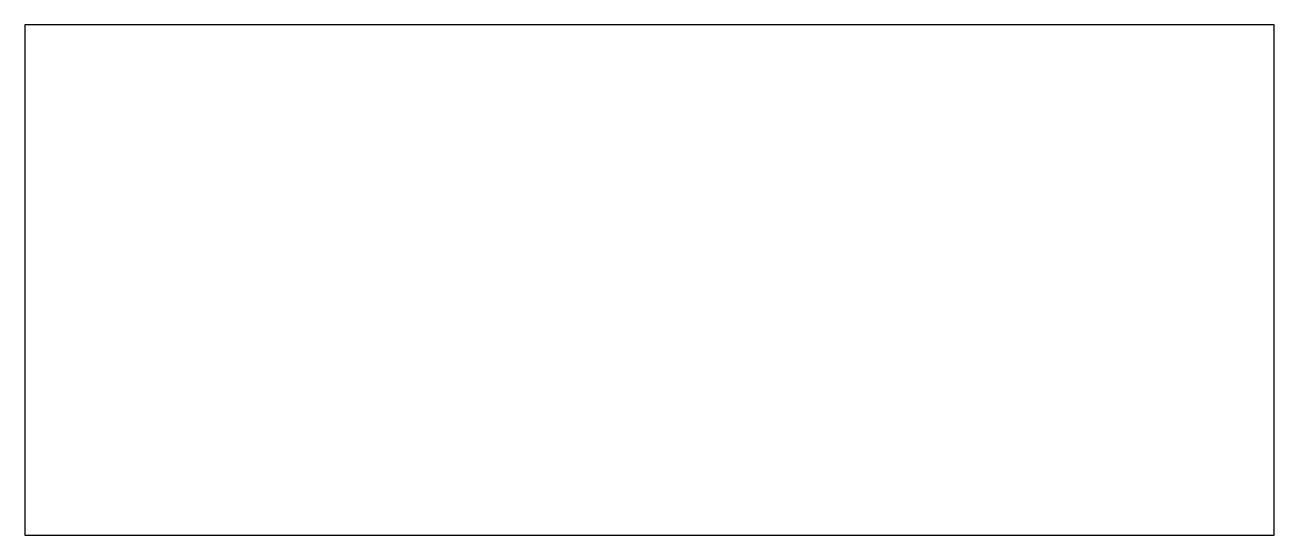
# Model space of a CAD drawing. Extents: x 0 to 294, y 0 to 120.
import ezdxf

# ---------------------------------------------------------------- set-up
doc = ezdxf.new("R2010")
doc.units = 0
doc.layers.add('1', color=7, linetype='CONTINUOUS')

msp = doc.modelspace()

# ---------------------------------------------------------------- linework, layer by layer
at = {"layer": '1', "color": 163, "linetype": 'CONTINUOUS'}
for p, q in [((294, 120), (0, 120)), ((0, 120), (0, 0)), ((294, 0), (294, 120)), ((0, 0), (294, 0))]:
    msp.add_line(p, q, dxfattribs=at)

doc.saveas('drawing.dxf')
